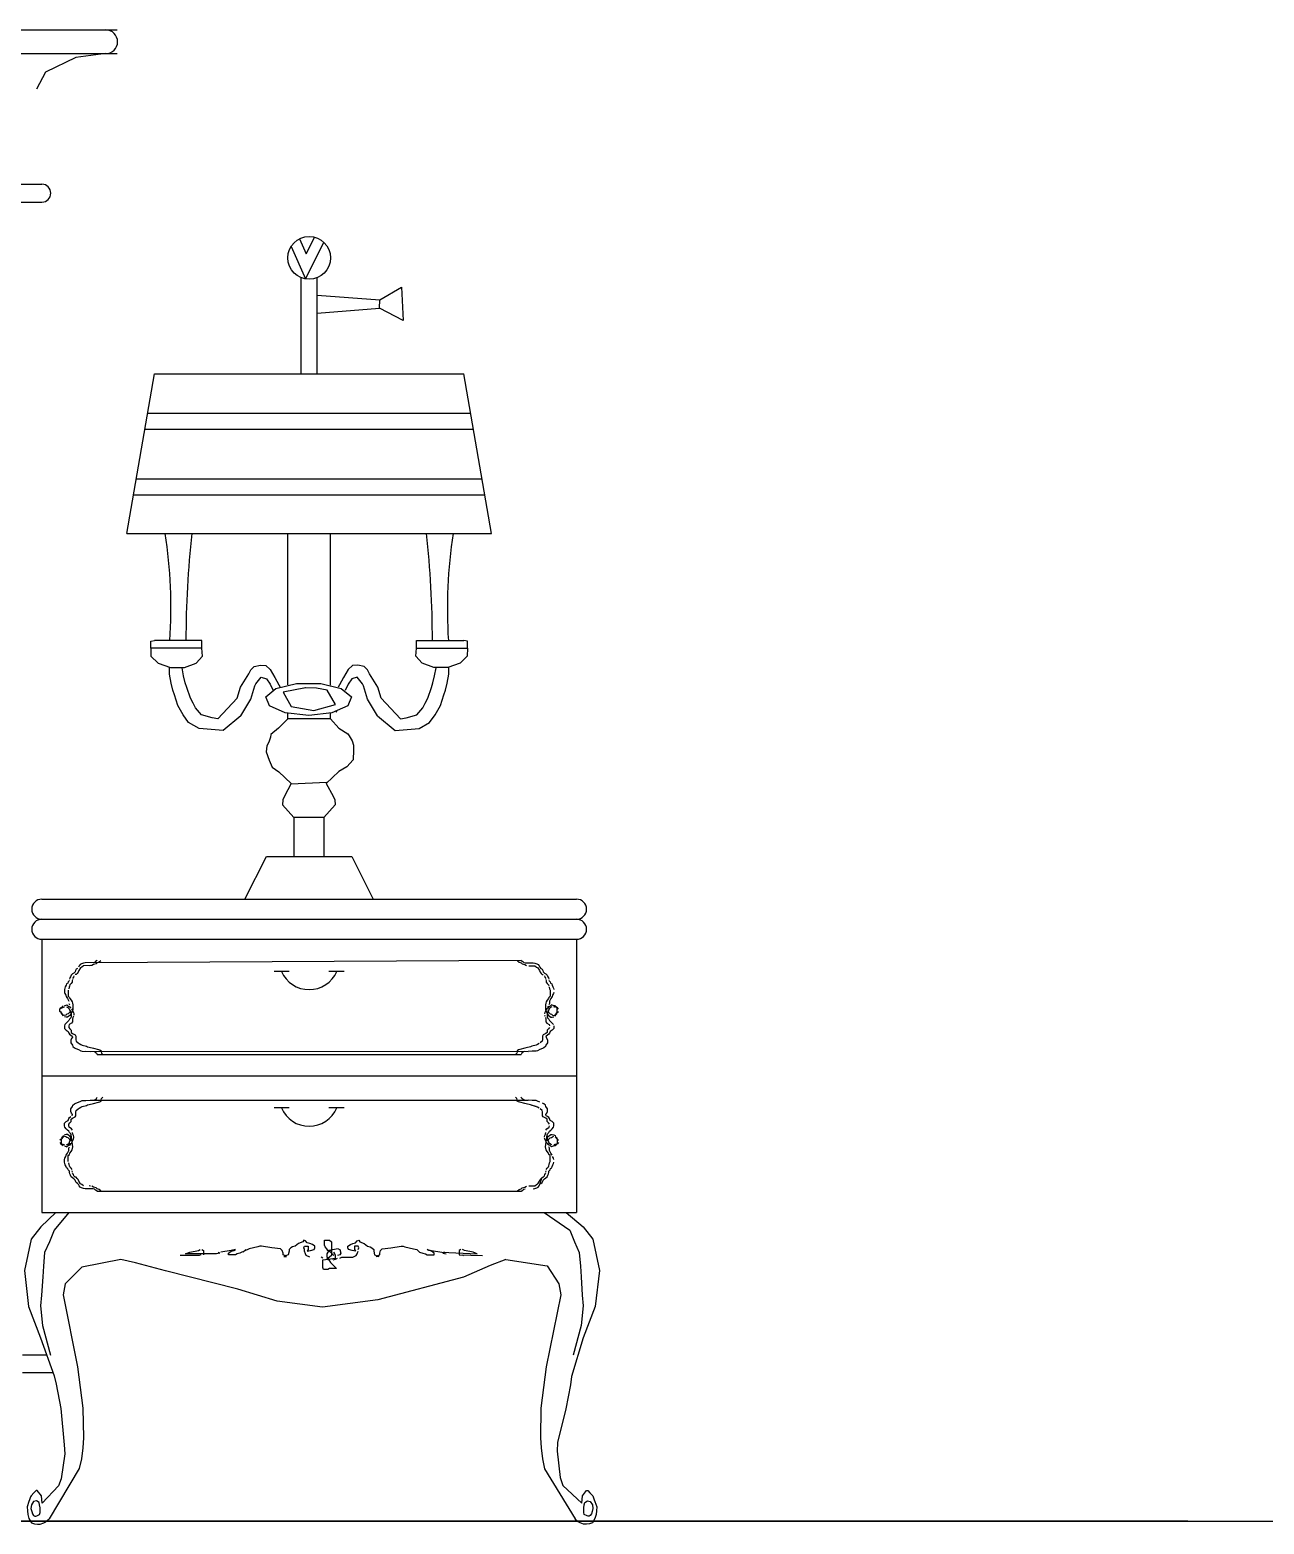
# Model space of a CAD drawing. Header units: inches. Extents: x 4.1 to 46.6, y 13.1 to 37.9.
# Drawn here: x 22.027 to 23.066, y 33.066 to 34.324 of the extents above; entities that cross this region are included whole.
import ezdxf

# ---------------------------------------------------------------- set-up
doc = ezdxf.new("R2010")
doc.units = ezdxf.units.IN
doc.header["$MEASUREMENT"] = 0
for name, color, linetype in [('02', 2, 'Continuous'), ('1', 1, 'Continuous'), ('4', 4, 'Continuous')]:
    doc.layers.add(name, color=color, linetype=linetype)

msp = doc.modelspace()

# ---------------------------------------------------------------- linework, layer by layer
at = {"layer": '02'}
for p, q in [((19.7847, 34.179), (22.0373, 34.179)), ((22.2541, 34.1481), (22.2596, 34.1354)), ((22.2596, 34.1354), (22.2666, 34.1491)), ((22.247, 34.1417), (22.2591, 34.1143)), ((22.2591, 34.1143), (22.2746, 34.145)), ((22.3214, 34.0898), (22.3217, 34.0967)), ((22.1264, 34.0012), (22.398, 34.0012)), ((22.124, 33.9877), (22.4004, 33.9877)), ((22.1168, 33.9461), (22.4076, 33.9461)), ((22.1144, 33.9326), (22.41, 33.9326)), ((22.129, 33.8092), (22.132, 33.8098)), ((22.129, 33.8035), (22.129, 33.8092)), ((22.1719, 33.81), (22.1684, 33.8098)), ((22.1719, 33.8035), (22.1719, 33.81)), ((22.3525, 33.81), (22.356, 33.8098)), ((22.3525, 33.8035), (22.3525, 33.81)), ((22.3954, 33.8092), (22.3924, 33.8098)), ((22.3954, 33.8035), (22.3954, 33.8092)), ((22.1719, 33.8035), (22.129, 33.8035)), ((22.3525, 33.8035), (22.3954, 33.8035)), ((22.2442, 33.7438), (22.2442, 33.7485)), ((22.2802, 33.7438), (22.2802, 33.7487)), ((22.2853, 33.75), (22.285, 33.7492)), ((22.2802, 33.7438), (22.2442, 33.7438)), ((22.2768, 33.6903), (22.2472, 33.689)), ((22.2745, 33.6607), (22.2493, 33.6607)), ((22.0372, 33.5751), (22.4872, 33.5751)), ((22.0652, 33.531), (22.0641, 33.5299)), ((22.0655, 33.532), (22.0652, 33.531)), ((22.0662, 33.5331), (22.0655, 33.532)), ((22.0673, 33.5338), (22.0662, 33.5331)), ((22.0677, 33.5306), (22.0669, 33.5296)), ((22.0684, 33.532), (22.0677, 33.5306)), ((22.0687, 33.5359), (22.068, 33.5349)), ((22.0698, 33.5342), (22.0684, 33.532)), ((22.0694, 33.537), (22.0687, 33.5359)), ((22.0705, 33.5377), (22.0694, 33.537)), ((22.0708, 33.5349), (22.0698, 33.5342)), ((22.0723, 33.5381), (22.0705, 33.5377)), ((22.0723, 33.5359), (22.0708, 33.5349)), ((22.0737, 33.5384), (22.0723, 33.5381)), ((22.0793, 33.5363), (22.0723, 33.5359)), ((22.4407, 33.5403), (22.0737, 33.5384)), ((22.0783, 33.5363), (22.0772, 33.5359)), ((22.0808, 33.537), (22.0793, 33.5363)), ((22.0815, 33.5388), (22.0804, 33.5384)), ((22.0829, 33.5377), (22.0808, 33.537)), ((22.0825, 33.5395), (22.0815, 33.5388)), ((22.0837, 33.5403), (22.0825, 33.5395)), ((22.0839, 33.5384), (22.0829, 33.5377)), ((22.0854, 33.5391), (22.0839, 33.5384)), ((22.0868, 33.5402), (22.0854, 33.5391)), ((22.2455, 33.5313), (22.2327, 33.5313)), ((22.2917, 33.5313), (22.2789, 33.5313)), ((22.4376, 33.5402), (22.439, 33.5391)), ((22.439, 33.5391), (22.4405, 33.5384)), ((22.4405, 33.5384), (22.4415, 33.5377)), ((22.4407, 33.5403), (22.4419, 33.5395)), ((22.4415, 33.5377), (22.4436, 33.537)), ((22.4419, 33.5395), (22.4429, 33.5388)), ((22.4429, 33.5388), (22.444, 33.5384)), ((22.4436, 33.537), (22.4451, 33.5363)), ((22.444, 33.5384), (22.4507, 33.5384)), ((22.4472, 33.5359), (22.4521, 33.5359)), ((22.4507, 33.5384), (22.4521, 33.5381)), ((22.4521, 33.5381), (22.4539, 33.5377)), ((22.4521, 33.5359), (22.4536, 33.5349)), ((22.4536, 33.5349), (22.4546, 33.5342)), ((22.4539, 33.5377), (22.455, 33.537)), ((22.4546, 33.5342), (22.456, 33.532)), ((22.455, 33.537), (22.4557, 33.5359)), ((22.4557, 33.5359), (22.4564, 33.5349)), ((22.456, 33.532), (22.4567, 33.5306)), ((22.4564, 33.5349), (22.4571, 33.5338)), ((22.4567, 33.5306), (22.4575, 33.5296)), ((22.4571, 33.5338), (22.4582, 33.5331)), ((22.4582, 33.5331), (22.4589, 33.532)), ((22.4589, 33.532), (22.4592, 33.531)), ((22.4592, 33.531), (22.4603, 33.5299)), ((22.057, 33.5182), (22.0567, 33.5172)), ((22.0577, 33.5197), (22.057, 33.5182)), ((22.0581, 33.5207), (22.0577, 33.5197)), ((22.0592, 33.5214), (22.0581, 33.5207)), ((22.0595, 33.5225), (22.0592, 33.5214)), ((22.0606, 33.5235), (22.0595, 33.5225)), ((22.0602, 33.5179), (22.0599, 33.5165)), ((22.0606, 33.5189), (22.0602, 33.5179)), ((22.0609, 33.5257), (22.0606, 33.5246)), ((22.0609, 33.52), (22.0606, 33.5189)), ((22.0613, 33.5267), (22.0609, 33.5257)), ((22.062, 33.5211), (22.0609, 33.52)), ((22.062, 33.5281), (22.0613, 33.5267)), ((22.063, 33.5292), (22.062, 33.5281)), ((22.0627, 33.5221), (22.062, 33.5211)), ((22.063, 33.5243), (22.0627, 33.5232)), ((22.0627, 33.5232), (22.0627, 33.5221)), ((22.0641, 33.5299), (22.063, 33.5292)), ((22.0638, 33.5264), (22.063, 33.5253)), ((22.0641, 33.5274), (22.0638, 33.5264)), ((22.0662, 33.5285), (22.0652, 33.5285)), ((22.0669, 33.5296), (22.0662, 33.5285)), ((22.4575, 33.5296), (22.4582, 33.5285)), ((22.4582, 33.5285), (22.4592, 33.5285)), ((22.4603, 33.5299), (22.4614, 33.5292)), ((22.4603, 33.5274), (22.4606, 33.5264)), ((22.4606, 33.5264), (22.4614, 33.5253)), ((22.4614, 33.5292), (22.4624, 33.5281)), ((22.4614, 33.5243), (22.4617, 33.5232)), ((22.4617, 33.5232), (22.4617, 33.5221)), ((22.4617, 33.5221), (22.4624, 33.5211)), ((22.4624, 33.5281), (22.4631, 33.5267)), ((22.4624, 33.5211), (22.4635, 33.52)), ((22.4631, 33.5267), (22.4635, 33.5257)), ((22.4635, 33.5257), (22.4638, 33.5246)), ((22.4635, 33.52), (22.4638, 33.5189)), ((22.4638, 33.5235), (22.4649, 33.5225)), ((22.4642, 33.5179), (22.4645, 33.5165)), ((22.4649, 33.5225), (22.4652, 33.5214)), ((22.4652, 33.5214), (22.4663, 33.5207)), ((22.4663, 33.5207), (22.4667, 33.5197)), ((22.4667, 33.5197), (22.4674, 33.5182)), ((22.4674, 33.5182), (22.4677, 33.5172)), ((22.0567, 33.5172), (22.0563, 33.5161)), ((22.0563, 33.5161), (22.0563, 33.5136)), ((22.0563, 33.5136), (22.0567, 33.5126)), ((22.0567, 33.5126), (22.0574, 33.5112)), ((22.0574, 33.5112), (22.0577, 33.5101)), ((22.0577, 33.5101), (22.0588, 33.5083)), ((22.0588, 33.5083), (22.0595, 33.5073)), ((22.0595, 33.5154), (22.0595, 33.5105)), ((22.0595, 33.5105), (22.0606, 33.5094)), ((22.0595, 33.5073), (22.0599, 33.5062)), ((22.0606, 33.5094), (22.0609, 33.5083)), ((22.0609, 33.5083), (22.062, 33.5069)), ((22.062, 33.5069), (22.0627, 33.5055)), ((22.0627, 33.5055), (22.063, 33.5044)), ((22.4617, 33.5055), (22.4614, 33.5044)), ((22.4624, 33.5069), (22.4617, 33.5055)), ((22.4635, 33.5083), (22.4624, 33.5069)), ((22.4638, 33.5094), (22.4635, 33.5083)), ((22.4649, 33.5105), (22.4638, 33.5094)), ((22.4645, 33.5165), (22.4649, 33.5154)), ((22.4649, 33.5073), (22.4645, 33.5062)), ((22.4645, 33.5062), (22.4645, 33.5041)), ((22.4649, 33.5154), (22.4649, 33.5105)), ((22.4656, 33.5083), (22.4649, 33.5073)), ((22.4667, 33.5101), (22.4656, 33.5083)), ((22.467, 33.5112), (22.4667, 33.5101)), ((22.4677, 33.5126), (22.467, 33.5112)), ((22.4677, 33.5172), (22.4681, 33.5161)), ((22.4681, 33.5136), (22.4677, 33.5126)), ((22.0524, 33.4995), (22.0531, 33.5005)), ((22.0524, 33.4974), (22.0524, 33.4995)), ((22.0535, 33.4967), (22.0524, 33.4974)), ((22.0531, 33.5005), (22.0545, 33.5013)), ((22.0535, 33.4998), (22.0538, 33.5009)), ((22.0538, 33.4963), (22.0535, 33.4974)), ((22.0538, 33.4956), (22.0535, 33.4967)), ((22.0538, 33.5009), (22.0549, 33.5009)), ((22.0553, 33.4945), (22.0538, 33.4963)), ((22.0549, 33.4945), (22.0538, 33.4956)), ((22.0545, 33.5013), (22.0553, 33.5023)), ((22.0549, 33.5009), (22.0563, 33.5013)), ((22.0553, 33.4935), (22.0549, 33.4945)), ((22.0563, 33.4942), (22.0553, 33.4945)), ((22.0563, 33.5023), (22.0584, 33.503)), ((22.0574, 33.4945), (22.0563, 33.4942)), ((22.0577, 33.4928), (22.0563, 33.4931)), ((22.0584, 33.4952), (22.0574, 33.4945)), ((22.0588, 33.4928), (22.0577, 33.4928)), ((22.0581, 33.5013), (22.0592, 33.5009)), ((22.0584, 33.503), (22.0595, 33.502)), ((22.0595, 33.4956), (22.0584, 33.4952)), ((22.0599, 33.4935), (22.0588, 33.4928)), ((22.0592, 33.5009), (22.0602, 33.4998)), ((22.0595, 33.502), (22.0606, 33.5013)), ((22.0609, 33.497), (22.0595, 33.4956)), ((22.0599, 33.5041), (22.0606, 33.503)), ((22.0609, 33.4942), (22.0599, 33.4935)), ((22.0602, 33.4998), (22.0609, 33.4984)), ((22.0606, 33.5016), (22.0616, 33.5009)), ((22.0606, 33.5013), (22.0613, 33.5002)), ((22.0616, 33.4984), (22.0609, 33.497)), ((22.0609, 33.4984), (22.0613, 33.497)), ((22.0616, 33.4952), (22.0609, 33.4942)), ((22.0613, 33.497), (22.062, 33.4952)), ((22.0623, 33.4967), (22.0616, 33.4952)), ((22.062, 33.4931), (22.0616, 33.4921)), ((22.062, 33.4952), (22.062, 33.4931)), ((22.0623, 33.4998), (22.0627, 33.4988)), ((22.063, 33.4977), (22.0623, 33.4967)), ((22.0627, 33.4988), (22.0634, 33.4977)), ((22.063, 33.5044), (22.0634, 33.503)), ((22.0634, 33.4988), (22.063, 33.4977)), ((22.0634, 33.4924), (22.063, 33.491)), ((22.0634, 33.503), (22.0634, 33.4988)), ((22.0634, 33.4977), (22.0638, 33.4967)), ((22.0638, 33.4935), (22.0634, 33.4924)), ((22.0638, 33.4967), (22.0641, 33.4956)), ((22.0641, 33.4956), (22.0641, 33.4945)), ((22.4606, 33.4967), (22.4603, 33.4956)), ((22.4603, 33.4945), (22.4606, 33.4935)), ((22.461, 33.4977), (22.4606, 33.4967)), ((22.4614, 33.5044), (22.461, 33.503)), ((22.461, 33.503), (22.461, 33.4988)), ((22.4617, 33.4988), (22.461, 33.4977)), ((22.461, 33.4988), (22.4614, 33.4977)), ((22.461, 33.4924), (22.4614, 33.491)), ((22.4614, 33.4977), (22.4621, 33.4967)), ((22.4621, 33.4998), (22.4617, 33.4988)), ((22.4631, 33.5002), (22.4621, 33.4998)), ((22.4621, 33.4967), (22.4628, 33.4952)), ((22.4631, 33.497), (22.4624, 33.4952)), ((22.4624, 33.4952), (22.4624, 33.4931)), ((22.4624, 33.4931), (22.4628, 33.4921)), ((22.4638, 33.5016), (22.4628, 33.5009)), ((22.4628, 33.4984), (22.4635, 33.497)), ((22.4628, 33.4952), (22.4635, 33.4942)), ((22.4638, 33.5013), (22.4631, 33.5002)), ((22.4635, 33.4984), (22.4631, 33.497)), ((22.4642, 33.4998), (22.4635, 33.4984)), ((22.4635, 33.497), (22.4649, 33.4956)), ((22.4635, 33.4942), (22.4645, 33.4935)), ((22.4645, 33.5041), (22.4638, 33.503)), ((22.4649, 33.502), (22.4638, 33.5013)), ((22.4652, 33.5009), (22.4642, 33.4998)), ((22.4645, 33.4935), (22.4656, 33.4928)), ((22.466, 33.503), (22.4649, 33.502)), ((22.4649, 33.4956), (22.466, 33.4952)), ((22.4663, 33.5013), (22.4652, 33.5009)), ((22.4656, 33.4928), (22.4667, 33.4928)), ((22.4681, 33.5023), (22.466, 33.503)), ((22.466, 33.4952), (22.467, 33.4945)), ((22.4667, 33.4928), (22.4681, 33.4931)), ((22.467, 33.4945), (22.4681, 33.4942)), ((22.4691, 33.5023), (22.4681, 33.5023)), ((22.4695, 33.5009), (22.4681, 33.5013)), ((22.4681, 33.4942), (22.4691, 33.4945)), ((22.4699, 33.5013), (22.4691, 33.5023)), ((22.4691, 33.4945), (22.4706, 33.4963)), ((22.4691, 33.4935), (22.4695, 33.4945)), ((22.4695, 33.4945), (22.4706, 33.4956)), ((22.4713, 33.5005), (22.4699, 33.5013)), ((22.4709, 33.4998), (22.4706, 33.5009)), ((22.4706, 33.4963), (22.4709, 33.4974)), ((22.4706, 33.4956), (22.4709, 33.4967)), ((22.4709, 33.4974), (22.4709, 33.4998)), ((22.4709, 33.4967), (22.472, 33.4974)), ((22.472, 33.4995), (22.4713, 33.5005)), ((22.0567, 33.4864), (22.0563, 33.4853)), ((22.0563, 33.4853), (22.0563, 33.4832)), ((22.0563, 33.4832), (22.0577, 33.4818)), ((22.0577, 33.4878), (22.0567, 33.4864)), ((22.0588, 33.4889), (22.0577, 33.4878)), ((22.0577, 33.4818), (22.0595, 33.4807)), ((22.0599, 33.4899), (22.0588, 33.4889)), ((22.0595, 33.4807), (22.0599, 33.4793)), ((22.0606, 33.491), (22.0599, 33.4899)), ((22.0602, 33.4864), (22.0599, 33.4853)), ((22.0599, 33.4853), (22.0599, 33.4839)), ((22.0599, 33.4839), (22.0609, 33.4829)), ((22.0623, 33.4878), (22.0602, 33.4864)), ((22.0616, 33.4921), (22.0606, 33.491)), ((22.0609, 33.4829), (22.062, 33.4818)), ((22.062, 33.4818), (22.062, 33.4797)), ((22.062, 33.4797), (22.063, 33.479)), ((22.063, 33.4889), (22.0623, 33.4878)), ((22.063, 33.491), (22.063, 33.4889)), ((22.4614, 33.491), (22.4614, 33.4889)), ((22.4614, 33.4889), (22.4621, 33.4878)), ((22.4624, 33.4797), (22.4614, 33.479)), ((22.4621, 33.4878), (22.4642, 33.4864)), ((22.4635, 33.4829), (22.4624, 33.4818)), ((22.4624, 33.4818), (22.4624, 33.4797)), ((22.4628, 33.4921), (22.4638, 33.491)), ((22.4645, 33.4839), (22.4635, 33.4829)), ((22.4638, 33.491), (22.4645, 33.4899)), ((22.4642, 33.4864), (22.4645, 33.4853)), ((22.4645, 33.4899), (22.4656, 33.4889)), ((22.4649, 33.4807), (22.4645, 33.4793)), ((22.4667, 33.4818), (22.4649, 33.4807)), ((22.4656, 33.4889), (22.4667, 33.4878)), ((22.4667, 33.4878), (22.4677, 33.4864)), ((22.4681, 33.4832), (22.4667, 33.4818)), ((22.4681, 33.4853), (22.4681, 33.4832)), ((22.0599, 33.4793), (22.0606, 33.4783)), ((22.0606, 33.4783), (22.0616, 33.4775)), ((22.0616, 33.4775), (22.0627, 33.4768)), ((22.0623, 33.4747), (22.0616, 33.4733)), ((22.0616, 33.4733), (22.0616, 33.4712)), ((22.0616, 33.4712), (22.063, 33.4691)), ((22.063, 33.4758), (22.0623, 33.4747)), ((22.0627, 33.4768), (22.063, 33.4758)), ((22.063, 33.479), (22.0652, 33.4779)), ((22.063, 33.4691), (22.0634, 33.468)), ((22.0634, 33.468), (22.0648, 33.4669)), ((22.0652, 33.4779), (22.0659, 33.4768)), ((22.0659, 33.4768), (22.0659, 33.4737)), ((22.0659, 33.4737), (22.0662, 33.4726)), ((22.0662, 33.4726), (22.0677, 33.4712)), ((22.0677, 33.4712), (22.0687, 33.4705)), ((22.0687, 33.4705), (22.0701, 33.4698)), ((22.0701, 33.4698), (22.0712, 33.4691)), ((22.0712, 33.4691), (22.0747, 33.4683)), ((22.0747, 33.4683), (22.0758, 33.4676)), ((22.0758, 33.4676), (22.0797, 33.4669)), ((22.4486, 33.4676), (22.4447, 33.4669)), ((22.4497, 33.4683), (22.4486, 33.4676)), ((22.4532, 33.4691), (22.4497, 33.4683)), ((22.4543, 33.4698), (22.4532, 33.4691)), ((22.4557, 33.4705), (22.4543, 33.4698)), ((22.4582, 33.4726), (22.4567, 33.4712)), ((22.4585, 33.4737), (22.4582, 33.4726)), ((22.4592, 33.4779), (22.4585, 33.4768)), ((22.4585, 33.4768), (22.4585, 33.4737)), ((22.4614, 33.479), (22.4592, 33.4779)), ((22.461, 33.468), (22.4596, 33.4669)), ((22.4614, 33.4691), (22.461, 33.468)), ((22.4617, 33.4768), (22.4614, 33.4758)), ((22.4614, 33.4758), (22.4621, 33.4747)), ((22.4628, 33.4712), (22.4614, 33.4691)), ((22.4628, 33.4775), (22.4617, 33.4768)), ((22.4621, 33.4747), (22.4628, 33.4733)), ((22.4638, 33.4783), (22.4628, 33.4775)), ((22.4628, 33.4733), (22.4628, 33.4712)), ((22.4645, 33.4793), (22.4638, 33.4783)), ((22.0648, 33.4669), (22.0659, 33.4662)), ((22.0659, 33.4662), (22.068, 33.4655)), ((22.068, 33.4655), (22.0701, 33.4645)), ((22.0701, 33.4645), (22.0712, 33.4641)), ((22.0712, 33.4641), (22.4465, 33.4637)), ((22.0744, 33.4641), (22.0779, 33.4637)), ((22.0797, 33.4669), (22.0808, 33.4666)), ((22.0808, 33.4666), (22.085, 33.4655)), ((22.0818, 33.4634), (22.0832, 33.4623)), ((22.0832, 33.4623), (22.0839, 33.4613)), ((22.0839, 33.4613), (22.4405, 33.4613)), ((22.085, 33.4655), (22.0861, 33.4652)), ((22.0861, 33.4652), (22.0871, 33.4645)), ((22.0871, 33.4645), (22.0871, 33.4634)), ((22.0871, 33.4634), (22.0875, 33.4623)), ((22.0875, 33.4623), (22.0885, 33.4613)), ((22.4369, 33.4623), (22.4359, 33.4613)), ((22.4373, 33.4634), (22.4369, 33.4623)), ((22.4383, 33.4652), (22.4373, 33.4645)), ((22.4373, 33.4645), (22.4373, 33.4634)), ((22.4394, 33.4655), (22.4383, 33.4652)), ((22.4436, 33.4666), (22.4394, 33.4655)), ((22.4412, 33.4623), (22.4405, 33.4613)), ((22.4426, 33.4634), (22.4412, 33.4623)), ((22.4436, 33.4637), (22.4426, 33.4634)), ((22.4447, 33.4669), (22.4436, 33.4666)), ((22.45, 33.4641), (22.4465, 33.4637)), ((22.4532, 33.4641), (22.45, 33.4641)), ((22.4543, 33.4645), (22.4532, 33.4641)), ((22.4564, 33.4655), (22.4543, 33.4645)), ((22.4585, 33.4662), (22.4564, 33.4655)), ((22.4596, 33.4669), (22.4585, 33.4662)), ((22.0616, 33.4154), (22.063, 33.4175)), ((22.063, 33.4175), (22.0634, 33.4186)), ((22.0634, 33.4186), (22.0648, 33.4196)), ((22.0648, 33.4196), (22.0659, 33.4204)), ((22.0659, 33.4204), (22.068, 33.4211)), ((22.068, 33.4211), (22.0701, 33.4221)), ((22.0687, 33.4161), (22.0701, 33.4168)), ((22.0701, 33.4221), (22.0712, 33.4225)), ((22.0701, 33.4168), (22.0712, 33.4175)), ((22.0712, 33.4225), (22.0744, 33.4225)), ((22.0712, 33.4175), (22.0747, 33.4182)), ((22.0744, 33.4225), (22.0779, 33.4228)), ((22.0747, 33.4182), (22.0758, 33.4189)), ((22.0758, 33.4189), (22.0797, 33.4196)), ((22.0779, 33.4228), (22.4465, 33.4228)), ((22.0797, 33.4196), (22.0808, 33.42)), ((22.0808, 33.4228), (22.0818, 33.4232)), ((22.0808, 33.42), (22.085, 33.4211)), ((22.0818, 33.4232), (22.0832, 33.4242)), ((22.0832, 33.4242), (22.0839, 33.4253)), ((22.085, 33.4211), (22.0861, 33.4214)), ((22.0861, 33.4214), (22.0871, 33.4221)), ((22.0871, 33.4232), (22.0875, 33.4242)), ((22.0871, 33.4221), (22.0871, 33.4232)), ((22.0875, 33.4242), (22.0885, 33.4253)), ((22.4369, 33.4242), (22.4359, 33.4253)), ((22.4373, 33.4232), (22.4369, 33.4242)), ((22.4373, 33.4221), (22.4373, 33.4232)), ((22.4383, 33.4214), (22.4373, 33.4221)), ((22.4394, 33.4211), (22.4383, 33.4214)), ((22.4436, 33.42), (22.4394, 33.4211)), ((22.4412, 33.4242), (22.4405, 33.4253)), ((22.4426, 33.4232), (22.4412, 33.4242)), ((22.4436, 33.4228), (22.4426, 33.4232)), ((22.4447, 33.4196), (22.4436, 33.42)), ((22.4486, 33.4189), (22.4447, 33.4196)), ((22.45, 33.4225), (22.4465, 33.4228)), ((22.4543, 33.4168), (22.4486, 33.4189)), ((22.4532, 33.4175), (22.4497, 33.4182)), ((22.4532, 33.4225), (22.45, 33.4225)), ((22.4543, 33.4221), (22.4532, 33.4225)), ((22.4564, 33.4211), (22.4543, 33.4221)), ((22.4557, 33.4161), (22.4543, 33.4168)), ((22.4596, 33.4196), (22.4585, 33.4204)), ((22.461, 33.4186), (22.4596, 33.4196)), ((22.4614, 33.4175), (22.461, 33.4186)), ((22.4628, 33.4154), (22.4614, 33.4175)), ((22.0563, 33.4034), (22.0577, 33.4048)), ((22.0577, 33.4048), (22.0595, 33.4058)), ((22.0595, 33.4058), (22.0599, 33.4073)), ((22.0599, 33.4073), (22.0606, 33.4083)), ((22.0606, 33.4083), (22.0616, 33.409)), ((22.0609, 33.4037), (22.062, 33.4048)), ((22.0616, 33.4133), (22.0616, 33.4154)), ((22.0623, 33.4119), (22.0616, 33.4133)), ((22.062, 33.4069), (22.063, 33.4076)), ((22.062, 33.4048), (22.062, 33.4069)), ((22.063, 33.4108), (22.0623, 33.4119)), ((22.0627, 33.4097), (22.063, 33.4108)), ((22.063, 33.4076), (22.0652, 33.4087)), ((22.0652, 33.4087), (22.0659, 33.4097)), ((22.0659, 33.4129), (22.0662, 33.414)), ((22.0659, 33.4097), (22.0659, 33.4129)), ((22.0662, 33.414), (22.0677, 33.4154)), ((22.0677, 33.4154), (22.0687, 33.4161)), ((22.2455, 33.4163), (22.2327, 33.4163)), ((22.2917, 33.4163), (22.2789, 33.4163)), ((22.4582, 33.414), (22.4567, 33.4154)), ((22.4585, 33.4129), (22.4582, 33.414)), ((22.4585, 33.4097), (22.4585, 33.4129)), ((22.4592, 33.4087), (22.4585, 33.4097)), ((22.4614, 33.4076), (22.4592, 33.4087)), ((22.4614, 33.4108), (22.4621, 33.4119)), ((22.4617, 33.4097), (22.4614, 33.4108)), ((22.4624, 33.4069), (22.4614, 33.4076)), ((22.4628, 33.409), (22.4617, 33.4097)), ((22.4621, 33.4119), (22.4628, 33.4133)), ((22.4624, 33.4048), (22.4624, 33.4069)), ((22.4635, 33.4037), (22.4624, 33.4048)), ((22.4628, 33.4133), (22.4628, 33.4154)), ((22.4638, 33.4083), (22.4628, 33.409)), ((22.4645, 33.4073), (22.4638, 33.4083)), ((22.4649, 33.4058), (22.4645, 33.4073)), ((22.4667, 33.4048), (22.4649, 33.4058)), ((22.4681, 33.4034), (22.4667, 33.4048)), ((22.0549, 33.392), (22.0538, 33.391)), ((22.0553, 33.392), (22.0538, 33.3903)), ((22.0553, 33.3931), (22.0549, 33.392)), ((22.0563, 33.3924), (22.0553, 33.392)), ((22.0563, 33.4012), (22.0563, 33.4034)), ((22.0567, 33.4002), (22.0563, 33.4012)), ((22.0577, 33.3938), (22.0563, 33.3935)), ((22.0574, 33.392), (22.0563, 33.3924)), ((22.0577, 33.3988), (22.0567, 33.4002)), ((22.0584, 33.3913), (22.0574, 33.392)), ((22.0588, 33.3977), (22.0577, 33.3988)), ((22.0588, 33.3938), (22.0577, 33.3938)), ((22.0599, 33.3966), (22.0588, 33.3977)), ((22.0599, 33.3931), (22.0588, 33.3938)), ((22.0599, 33.4027), (22.0609, 33.4037)), ((22.0599, 33.4012), (22.0599, 33.4027)), ((22.0602, 33.4002), (22.0599, 33.4012)), ((22.0606, 33.3956), (22.0599, 33.3966)), ((22.0609, 33.3924), (22.0599, 33.3931)), ((22.0623, 33.3988), (22.0602, 33.4002)), ((22.0616, 33.3945), (22.0606, 33.3956)), ((22.0616, 33.3913), (22.0609, 33.3924)), ((22.062, 33.3935), (22.0616, 33.3945)), ((22.0634, 33.3836), (22.062, 33.3935)), ((22.063, 33.3977), (22.0623, 33.3988)), ((22.0634, 33.3942), (22.063, 33.3956)), ((22.0638, 33.3931), (22.0634, 33.3942)), ((22.0641, 33.392), (22.0638, 33.3931)), ((22.0641, 33.391), (22.0641, 33.392)), ((22.4603, 33.392), (22.4606, 33.3931)), ((22.4606, 33.3931), (22.461, 33.3942)), ((22.461, 33.3942), (22.4614, 33.3956)), ((22.461, 33.3836), (22.4624, 33.3935)), ((22.4614, 33.3977), (22.4621, 33.3988)), ((22.4621, 33.3988), (22.4642, 33.4002)), ((22.4624, 33.3935), (22.4628, 33.3945)), ((22.4628, 33.3945), (22.4638, 33.3956)), ((22.4628, 33.3913), (22.4635, 33.3924)), ((22.4645, 33.4027), (22.4635, 33.4037)), ((22.4635, 33.3924), (22.4645, 33.3931)), ((22.4638, 33.3956), (22.4645, 33.3966)), ((22.4642, 33.4002), (22.4645, 33.4012)), ((22.4645, 33.3966), (22.4656, 33.3977)), ((22.4645, 33.3931), (22.4656, 33.3938)), ((22.4656, 33.3977), (22.4667, 33.3988)), ((22.4656, 33.3938), (22.4667, 33.3938)), ((22.466, 33.3913), (22.467, 33.392)), ((22.4667, 33.3988), (22.4677, 33.4002)), ((22.4667, 33.3938), (22.4681, 33.3935)), ((22.467, 33.392), (22.4681, 33.3924)), ((22.4677, 33.4002), (22.4681, 33.4012)), ((22.4681, 33.4012), (22.4681, 33.4034)), ((22.4681, 33.3935), (22.4691, 33.3931)), ((22.4691, 33.3931), (22.4695, 33.392)), ((22.4691, 33.392), (22.4706, 33.3903)), ((22.4695, 33.392), (22.4706, 33.391)), ((22.0535, 33.3899), (22.0524, 33.3892)), ((22.0524, 33.3871), (22.0531, 33.386)), ((22.0531, 33.386), (22.0545, 33.3853)), ((22.0538, 33.3903), (22.0535, 33.3892)), ((22.0535, 33.3892), (22.0535, 33.3867)), ((22.0535, 33.3867), (22.0538, 33.3857)), ((22.0538, 33.3857), (22.0549, 33.3857)), ((22.0545, 33.3853), (22.0553, 33.3843)), ((22.0549, 33.3857), (22.0563, 33.3853)), ((22.0563, 33.3843), (22.0584, 33.3836)), ((22.0581, 33.3853), (22.0592, 33.3857)), ((22.0595, 33.391), (22.0584, 33.3913)), ((22.0584, 33.3836), (22.0595, 33.3846)), ((22.0588, 33.3782), (22.0595, 33.3793)), ((22.0592, 33.3857), (22.0602, 33.3867)), ((22.0609, 33.3896), (22.0595, 33.391)), ((22.0595, 33.3846), (22.0606, 33.3853)), ((22.0595, 33.3793), (22.0599, 33.3804)), ((22.0599, 33.3825), (22.0606, 33.3836)), ((22.0599, 33.3804), (22.0599, 33.3825)), ((22.0602, 33.3867), (22.0609, 33.3882)), ((22.0606, 33.3853), (22.0613, 33.3864)), ((22.0606, 33.385), (22.0616, 33.3857)), ((22.0616, 33.3882), (22.0609, 33.3896)), ((22.0609, 33.3882), (22.0613, 33.3896)), ((22.0609, 33.3782), (22.062, 33.3797)), ((22.0613, 33.3896), (22.062, 33.3913)), ((22.0613, 33.3864), (22.0623, 33.3867)), ((22.0623, 33.3899), (22.0616, 33.3913)), ((22.062, 33.3797), (22.0627, 33.3811)), ((22.063, 33.3889), (22.0623, 33.3899)), ((22.0623, 33.3867), (22.0627, 33.3878)), ((22.0627, 33.3878), (22.0634, 33.3889)), ((22.0627, 33.3811), (22.063, 33.3821)), ((22.063, 33.3821), (22.0634, 33.3836)), ((22.0634, 33.3889), (22.0638, 33.3899)), ((22.0638, 33.3899), (22.0641, 33.391)), ((22.4606, 33.3899), (22.4603, 33.391)), ((22.461, 33.3889), (22.4606, 33.3899)), ((22.4617, 33.3878), (22.461, 33.3889)), ((22.4614, 33.3821), (22.461, 33.3836)), ((22.4614, 33.3889), (22.4621, 33.3899)), ((22.4617, 33.3811), (22.4614, 33.3821)), ((22.4621, 33.3867), (22.4617, 33.3878)), ((22.4624, 33.3797), (22.4617, 33.3811)), ((22.4621, 33.3899), (22.4628, 33.3913)), ((22.4631, 33.3864), (22.4621, 33.3867)), ((22.4631, 33.3896), (22.4624, 33.3913)), ((22.4635, 33.3782), (22.4624, 33.3797)), ((22.4628, 33.3882), (22.4635, 33.3896)), ((22.4638, 33.385), (22.4628, 33.3857)), ((22.4635, 33.3882), (22.4631, 33.3896)), ((22.4638, 33.3853), (22.4631, 33.3864)), ((22.4635, 33.3896), (22.4649, 33.391)), ((22.4642, 33.3867), (22.4635, 33.3882)), ((22.4649, 33.3846), (22.4638, 33.3853)), ((22.4645, 33.3825), (22.4638, 33.3836)), ((22.4652, 33.3857), (22.4642, 33.3867)), ((22.4645, 33.3804), (22.4645, 33.3825)), ((22.4649, 33.3793), (22.4645, 33.3804)), ((22.4649, 33.391), (22.466, 33.3913)), ((22.466, 33.3836), (22.4649, 33.3846)), ((22.4656, 33.3782), (22.4649, 33.3793)), ((22.4663, 33.3853), (22.4652, 33.3857)), ((22.4681, 33.3843), (22.466, 33.3836)), ((22.4695, 33.3857), (22.4681, 33.3853)), ((22.4691, 33.3843), (22.4681, 33.3843)), ((22.4699, 33.3853), (22.4691, 33.3843)), ((22.4713, 33.386), (22.4699, 33.3853)), ((22.4706, 33.391), (22.4709, 33.3899)), ((22.4706, 33.3903), (22.4709, 33.3892)), ((22.4709, 33.3867), (22.4706, 33.3857)), ((22.4709, 33.3899), (22.472, 33.3892)), ((22.4709, 33.3892), (22.4709, 33.3867)), ((22.472, 33.3871), (22.4713, 33.386)), ((22.0563, 33.3729), (22.0567, 33.374)), ((22.0563, 33.3705), (22.0563, 33.3729)), ((22.0567, 33.3694), (22.0563, 33.3705)), ((22.0567, 33.374), (22.0574, 33.3754)), ((22.057, 33.3683), (22.0567, 33.3694)), ((22.0577, 33.3669), (22.057, 33.3683)), ((22.0574, 33.3754), (22.0577, 33.3765)), ((22.0577, 33.3765), (22.0588, 33.3782)), ((22.0581, 33.3659), (22.0577, 33.3669)), ((22.0595, 33.3761), (22.0606, 33.3772)), ((22.0595, 33.3712), (22.0595, 33.3761)), ((22.0602, 33.3687), (22.0599, 33.3701)), ((22.0606, 33.3676), (22.0602, 33.3687)), ((22.0606, 33.3772), (22.0609, 33.3782)), ((22.0609, 33.3666), (22.0606, 33.3676)), ((22.062, 33.3655), (22.0609, 33.3666)), ((22.4624, 33.3655), (22.4635, 33.3666)), ((22.4638, 33.3772), (22.4635, 33.3782)), ((22.4635, 33.3666), (22.4638, 33.3676)), ((22.4649, 33.3761), (22.4638, 33.3772)), ((22.4638, 33.3676), (22.4642, 33.3687)), ((22.4642, 33.3687), (22.4645, 33.3701)), ((22.4645, 33.3701), (22.4649, 33.3712)), ((22.4649, 33.3712), (22.4649, 33.3761)), ((22.4667, 33.3765), (22.4656, 33.3782)), ((22.4663, 33.3659), (22.4667, 33.3669)), ((22.4667, 33.3669), (22.4674, 33.3683)), ((22.4677, 33.374), (22.467, 33.3754)), ((22.4674, 33.3683), (22.4677, 33.3694)), ((22.4681, 33.3729), (22.4677, 33.374)), ((22.4677, 33.3694), (22.4681, 33.3705)), ((22.0592, 33.3652), (22.0581, 33.3659)), ((22.0595, 33.3641), (22.0592, 33.3652)), ((22.0606, 33.363), (22.0595, 33.3641)), ((22.0606, 33.362), (22.0606, 33.363)), ((22.0609, 33.3609), (22.0606, 33.362)), ((22.0613, 33.3598), (22.0609, 33.3609)), ((22.062, 33.3584), (22.0613, 33.3598)), ((22.0627, 33.3644), (22.062, 33.3655)), ((22.063, 33.3574), (22.062, 33.3584)), ((22.063, 33.3623), (22.0627, 33.3634)), ((22.0638, 33.3602), (22.063, 33.3613)), ((22.0641, 33.3567), (22.063, 33.3574)), ((22.0641, 33.3591), (22.0638, 33.3602)), ((22.0652, 33.3581), (22.0641, 33.3591)), ((22.0652, 33.3556), (22.0641, 33.3567)), ((22.0662, 33.3581), (22.0652, 33.3581)), ((22.0655, 33.3545), (22.0652, 33.3556)), ((22.0662, 33.3535), (22.0655, 33.3545)), ((22.0669, 33.357), (22.0662, 33.3581)), ((22.0677, 33.356), (22.0669, 33.357)), ((22.0684, 33.3545), (22.0677, 33.356)), ((22.0698, 33.3524), (22.0684, 33.3545)), ((22.4546, 33.3524), (22.456, 33.3545)), ((22.456, 33.3545), (22.4567, 33.356)), ((22.4564, 33.3517), (22.4582, 33.3581)), ((22.4567, 33.356), (22.4575, 33.357)), ((22.4582, 33.3581), (22.4592, 33.3581)), ((22.4582, 33.3535), (22.4589, 33.3545)), ((22.4589, 33.3545), (22.4592, 33.3556)), ((22.4592, 33.3581), (22.4603, 33.3591)), ((22.4592, 33.3556), (22.4603, 33.3567)), ((22.4603, 33.3591), (22.4606, 33.3602)), ((22.4603, 33.3567), (22.4614, 33.3574)), ((22.4606, 33.3602), (22.4614, 33.3613)), ((22.4614, 33.3623), (22.4617, 33.3634)), ((22.4614, 33.3574), (22.4624, 33.3584)), ((22.4617, 33.3644), (22.4624, 33.3655)), ((22.4624, 33.3584), (22.4631, 33.3598)), ((22.4631, 33.3598), (22.4635, 33.3609)), ((22.4635, 33.3609), (22.4638, 33.362)), ((22.4638, 33.363), (22.4649, 33.3641)), ((22.4638, 33.362), (22.4638, 33.363)), ((22.4649, 33.3641), (22.4652, 33.3652)), ((22.4652, 33.3652), (22.4663, 33.3659)), ((22.0673, 33.3528), (22.0662, 33.3535)), ((22.068, 33.3517), (22.0673, 33.3528)), ((22.0687, 33.3506), (22.068, 33.3517)), ((22.0694, 33.3496), (22.0687, 33.3506)), ((22.0705, 33.3489), (22.0694, 33.3496)), ((22.0708, 33.3517), (22.0698, 33.3524)), ((22.0723, 33.3485), (22.0705, 33.3489)), ((22.0723, 33.3506), (22.0708, 33.3517)), ((22.0737, 33.3482), (22.0723, 33.3485)), ((22.0804, 33.3482), (22.0737, 33.3482)), ((22.0783, 33.3503), (22.0772, 33.3506)), ((22.0808, 33.3496), (22.0793, 33.3503)), ((22.0815, 33.3478), (22.0804, 33.3482)), ((22.0829, 33.3489), (22.0808, 33.3496)), ((22.0825, 33.3471), (22.0815, 33.3478)), ((22.0837, 33.3463), (22.0825, 33.3471)), ((22.0839, 33.3482), (22.0829, 33.3489)), ((22.0837, 33.3463), (22.4407, 33.3463)), ((22.0854, 33.3475), (22.0839, 33.3482)), ((22.0868, 33.3464), (22.0854, 33.3475)), ((22.4376, 33.3464), (22.439, 33.3475)), ((22.439, 33.3475), (22.4405, 33.3482)), ((22.4405, 33.3482), (22.4415, 33.3489)), ((22.4407, 33.3463), (22.4419, 33.3471)), ((22.4415, 33.3489), (22.4436, 33.3496)), ((22.4419, 33.3471), (22.4429, 33.3478)), ((22.4429, 33.3478), (22.444, 33.3482)), ((22.4436, 33.3496), (22.4451, 33.3503)), ((22.4472, 33.3506), (22.4521, 33.3506)), ((22.4507, 33.3482), (22.4521, 33.3485)), ((22.4521, 33.3506), (22.4536, 33.3517)), ((22.4521, 33.3485), (22.4539, 33.3489)), ((22.4536, 33.3517), (22.4546, 33.3524)), ((22.4539, 33.3489), (22.455, 33.3496)), ((22.455, 33.3496), (22.4557, 33.3506)), ((22.4557, 33.3506), (22.4564, 33.3517)), ((22.4571, 33.3528), (22.4582, 33.3535)), ((22.2569, 33.3035), (22.2533, 33.3021)), ((22.2576, 33.305), (22.2569, 33.3035)), ((22.2591, 33.3043), (22.2576, 33.305)), ((22.2605, 33.3028), (22.2591, 33.3043)), ((22.2751, 33.305), (22.2794, 33.305)), ((22.2751, 33.3006), (22.2751, 33.305)), ((22.2794, 33.305), (22.2809, 33.3035)), ((22.2809, 33.3035), (22.2809, 33.2919)), ((22.3012, 33.3028), (22.3027, 33.3043)), ((22.3027, 33.3043), (22.3041, 33.305)), ((22.3041, 33.305), (22.3049, 33.3035)), ((22.3049, 33.3035), (22.3085, 33.3021)), ((22.1697, 33.2919), (22.1537, 33.2919)), ((22.1581, 33.2934), (22.1595, 33.2941)), ((22.1842, 33.2934), (22.1581, 33.2934)), ((22.1595, 33.2941), (22.1617, 33.2948)), ((22.1617, 33.2948), (22.169, 33.2963)), ((22.169, 33.2963), (22.1704, 33.297)), ((22.1711, 33.2927), (22.1697, 33.2919)), ((22.1719, 33.297), (22.1733, 33.2963)), ((22.1733, 33.2963), (22.1733, 33.2927)), ((22.1871, 33.2941), (22.1842, 33.2934)), ((22.1857, 33.2948), (22.1871, 33.2941)), ((22.1966, 33.2963), (22.1879, 33.2948)), ((22.1944, 33.2941), (22.1966, 33.2956)), ((22.1944, 33.2927), (22.1944, 33.2941)), ((22.2002, 33.2927), (22.1944, 33.2927)), ((22.2002, 33.297), (22.1966, 33.2963)), ((22.1966, 33.2956), (22.1988, 33.2963)), ((22.1988, 33.2963), (22.2002, 33.297)), ((22.2017, 33.2934), (22.2002, 33.2927)), ((22.2038, 33.2941), (22.2017, 33.2934)), ((22.2118, 33.2977), (22.2038, 33.2941)), ((22.2089, 33.297), (22.2067, 33.2948)), ((22.2191, 33.2992), (22.2118, 33.2977)), ((22.2206, 33.2999), (22.2191, 33.2992)), ((22.222, 33.2999), (22.2206, 33.2999)), ((22.2307, 33.2985), (22.222, 33.2999)), ((22.238, 33.2977), (22.2307, 33.2985)), ((22.2395, 33.2963), (22.238, 33.2977)), ((22.2402, 33.2941), (22.2395, 33.2963)), ((22.2402, 33.2927), (22.2402, 33.2941)), ((22.2416, 33.2919), (22.2402, 33.2927)), ((22.2431, 33.2919), (22.2409, 33.2912)), ((22.2409, 33.2912), (22.2431, 33.2912)), ((22.2431, 33.2912), (22.2416, 33.2919)), ((22.2445, 33.2927), (22.2431, 33.2919)), ((22.2453, 33.2956), (22.2445, 33.2927)), ((22.2467, 33.2985), (22.2453, 33.297)), ((22.2453, 33.297), (22.2453, 33.2956)), ((22.2482, 33.2992), (22.2467, 33.2985)), ((22.2504, 33.2999), (22.2482, 33.2992)), ((22.2533, 33.3021), (22.2504, 33.2999)), ((22.2576, 33.2985), (22.2583, 33.2999)), ((22.2583, 33.297), (22.2576, 33.2985)), ((22.2583, 33.2999), (22.2613, 33.2999)), ((22.2583, 33.2956), (22.2583, 33.297)), ((22.2591, 33.2934), (22.2583, 33.2956)), ((22.2598, 33.2919), (22.2591, 33.2934)), ((22.2627, 33.2905), (22.2598, 33.2919)), ((22.2627, 33.3021), (22.2605, 33.3028)), ((22.2613, 33.297), (22.2605, 33.2956)), ((22.2605, 33.2956), (22.2634, 33.2963)), ((22.2613, 33.2999), (22.2613, 33.297)), ((22.2649, 33.3014), (22.2627, 33.3021)), ((22.2634, 33.2963), (22.2663, 33.297)), ((22.2671, 33.2999), (22.2649, 33.3014)), ((22.2663, 33.297), (22.2671, 33.2985)), ((22.2671, 33.2985), (22.2671, 33.2999)), ((22.2758, 33.2992), (22.2751, 33.3006)), ((22.2772, 33.2977), (22.2758, 33.2992)), ((22.278, 33.2963), (22.2772, 33.2977)), ((22.278, 33.2948), (22.2772, 33.2934)), ((22.2772, 33.2934), (22.2772, 33.2905)), ((22.2801, 33.2948), (22.278, 33.2963)), ((22.2787, 33.2963), (22.278, 33.2948)), ((22.2867, 33.2977), (22.2787, 33.2963)), ((22.2809, 33.2919), (22.2794, 33.2905)), ((22.2816, 33.2956), (22.2801, 33.2963)), ((22.2816, 33.2934), (22.2801, 33.2948)), ((22.2831, 33.2919), (22.2816, 33.2934)), ((22.2838, 33.2934), (22.2831, 33.2948)), ((22.2845, 33.2919), (22.2838, 33.2934)), ((22.2845, 33.2898), (22.2845, 33.2919)), ((22.2881, 33.2927), (22.286, 33.2919)), ((22.2867, 33.2977), (22.2881, 33.297)), ((22.2881, 33.297), (22.2889, 33.2941)), ((22.2889, 33.2941), (22.2881, 33.2927)), ((22.2947, 33.2999), (22.2969, 33.3014)), ((22.2947, 33.2985), (22.2947, 33.2999)), ((22.2954, 33.297), (22.2947, 33.2985)), ((22.2983, 33.2963), (22.2954, 33.297)), ((22.2969, 33.3014), (22.299, 33.3021)), ((22.3012, 33.2956), (22.2983, 33.2963)), ((22.299, 33.3021), (22.3012, 33.3028)), ((22.299, 33.2905), (22.3019, 33.2919)), ((22.3005, 33.2999), (22.3005, 33.297)), ((22.3034, 33.2999), (22.3005, 33.2999)), ((22.3005, 33.297), (22.3012, 33.2956)), ((22.3019, 33.2919), (22.3027, 33.2934)), ((22.3027, 33.2934), (22.3034, 33.2956)), ((22.3041, 33.2985), (22.3034, 33.2999)), ((22.3034, 33.297), (22.3041, 33.2985)), ((22.3085, 33.3021), (22.3114, 33.2999)), ((22.3114, 33.2999), (22.3136, 33.2992)), ((22.3136, 33.2992), (22.315, 33.2985)), ((22.315, 33.2985), (22.3165, 33.297)), ((22.3165, 33.297), (22.3165, 33.2956)), ((22.3165, 33.2956), (22.3172, 33.2927)), ((22.3172, 33.2927), (22.3187, 33.2919)), ((22.3187, 33.2912), (22.3201, 33.2919)), ((22.3187, 33.2919), (22.3208, 33.2912)), ((22.3208, 33.2912), (22.3187, 33.2912)), ((22.3201, 33.2919), (22.3216, 33.2927)), ((22.3216, 33.2941), (22.3223, 33.2963)), ((22.3216, 33.2927), (22.3216, 33.2941)), ((22.3223, 33.2963), (22.3237, 33.2977)), ((22.3237, 33.2977), (22.331, 33.2985)), ((22.331, 33.2985), (22.3397, 33.2999)), ((22.3397, 33.2999), (22.3412, 33.2999)), ((22.3412, 33.2999), (22.3426, 33.2992)), ((22.3426, 33.2992), (22.3499, 33.2977)), ((22.3499, 33.2977), (22.3528, 33.297)), ((22.3528, 33.297), (22.355, 33.2948)), ((22.355, 33.2948), (22.3579, 33.2941)), ((22.3579, 33.2941), (22.3601, 33.2934)), ((22.3601, 33.2934), (22.3615, 33.2927)), ((22.3615, 33.297), (22.3652, 33.2963)), ((22.363, 33.2963), (22.3615, 33.297)), ((22.3615, 33.2927), (22.3674, 33.2927)), ((22.3652, 33.2956), (22.363, 33.2963)), ((22.3652, 33.2963), (22.3739, 33.2948)), ((22.3674, 33.2941), (22.3652, 33.2956)), ((22.3674, 33.2927), (22.3674, 33.2941)), ((22.3739, 33.2948), (22.4037, 33.2934)), ((22.3761, 33.2948), (22.3746, 33.2941)), ((22.3746, 33.2941), (22.3775, 33.2934)), ((22.3899, 33.297), (22.3884, 33.2963)), ((22.3884, 33.2963), (22.3884, 33.2927)), ((22.3884, 33.2927), (22.408, 33.2919)), ((22.3906, 33.2927), (22.3921, 33.2919)), ((22.3928, 33.2963), (22.3913, 33.297)), ((22.4001, 33.2948), (22.3928, 33.2963)), ((22.4022, 33.2941), (22.4001, 33.2948)), ((22.4037, 33.2934), (22.4022, 33.2941)), ((22.2736, 33.2898), (22.2722, 33.2905)), ((22.2736, 33.2883), (22.2845, 33.2898)), ((22.2736, 33.2818), (22.2736, 33.2883)), ((22.2743, 33.2803), (22.2736, 33.2818)), ((22.278, 33.2803), (22.2743, 33.2803)), ((22.2794, 33.2905), (22.2772, 33.289)), ((22.2772, 33.2905), (22.2787, 33.2898)), ((22.2772, 33.289), (22.2787, 33.2883)), ((22.2794, 33.281), (22.278, 33.2803)), ((22.2787, 33.2883), (22.2801, 33.2861)), ((22.2852, 33.281), (22.2794, 33.281)), ((22.2801, 33.2861), (22.2823, 33.2839)), ((22.2823, 33.2883), (22.2845, 33.289)), ((22.2823, 33.2839), (22.2838, 33.2825)), ((22.2838, 33.2825), (22.2852, 33.281)), ((22.2845, 33.289), (22.286, 33.2898)), ((22.2881, 33.2898), (22.2896, 33.2905)), ((22.2896, 33.2905), (22.299, 33.2905)), ((22.021, 33.2084), (22.0417, 33.2084)), ((22.021, 33.1934), (22.0466, 33.1934)), ((23.0016, 33.0683), (18.9772, 33.0683))]:
    msp.add_line(p, q, dxfattribs=at)
for points in [[(22.2591, 33.77), (22.2402, 33.7664), (22.2472, 33.7543), (22.2661, 33.7509), (22.2845, 33.756), (22.2775, 33.7681), (22.2684, 33.7698), (22.2595, 33.77), (22.2584, 33.7698)], [(22.06, 33.3283), (22.0475, 33.3135), (22.0436, 33.3035), (22.0396, 33.2946), (22.0386, 33.2831), (22.0381, 33.2741), (22.0371, 33.2586), (22.0362, 33.2496), (22.0379, 33.2332), (22.0446, 33.2081)]]:
    msp.add_lwpolyline(points, dxfattribs=at)
at = {"layer": '02', "extrusion": (0, 0, -1)}
msp.add_lwpolyline([(-22.46, 33.3283), (-22.4816, 33.3135), (-22.4855, 33.3035), (-22.4895, 33.2946), (-22.4905, 33.2831), (-22.491, 33.2741), (-22.492, 33.2586), (-22.4929, 33.2496), (-22.4912, 33.2332), (-22.4845, 33.2081)], dxfattribs=at)
at = {"layer": '02'}
for centre in [(22.2622, 33.5414), (22.2622, 33.4264)]:
    msp.add_arc(centre, 0.0255, 203.4444, 336.5556, dxfattribs=at)
at = {"layer": '1'}
msp.add_line((4.5079, 33.0683), (24.8041, 33.0683), dxfattribs=at)
at = {"layer": '4'}
for p, q in [((19.731, 34.324), (22.1006, 34.324)), ((19.731, 34.304), (22.1006, 34.304)), ((19.7847, 34.194), (22.0373, 34.194)), ((22.2554, 34.0343), (22.2554, 34.1153)), ((22.2689, 34.0343), (22.2689, 34.1153)), ((22.2689, 34.1007), (22.3217, 34.0967)), ((22.3217, 34.0967), (22.34, 34.1075)), ((22.34, 34.1075), (22.3412, 34.0794)), ((22.2689, 34.0856), (22.3214, 34.0898)), ((22.3412, 34.0794), (22.3214, 34.0898)), ((22.1087, 33.9), (22.1321, 34.0343)), ((22.1321, 34.0343), (22.3923, 34.0343)), ((22.4157, 33.9), (22.3923, 34.0343)), ((22.1087, 33.9), (22.4157, 33.9)), ((22.2442, 33.7725), (22.2442, 33.9)), ((22.2802, 33.7723), (22.2802, 33.9)), ((22.1684, 33.8098), (22.132, 33.8098)), ((22.356, 33.8098), (22.3924, 33.8098)), ((22.2493, 33.6607), (22.2493, 33.628)), ((22.2745, 33.6607), (22.2745, 33.628)), ((22.2082, 33.592), (22.2262, 33.628)), ((22.2262, 33.628), (22.2982, 33.628)), ((22.2982, 33.628), (22.3162, 33.592)), ((22.0372, 33.592), (22.4872, 33.592)), ((22.0372, 33.5583), (22.4872, 33.5583)), ((22.0372, 33.5583), (22.0372, 33.3283)), ((22.4872, 33.5583), (22.4872, 33.3283)), ((22.0372, 33.4433), (22.4872, 33.4433)), ((22.0372, 33.3283), (22.4872, 33.3283))]:
    msp.add_line(p, q, dxfattribs=at)
for points in [[(22.091, 34.304), (22.0658, 34.3007), (22.0404, 34.2885), (22.0329, 34.274)], [(22.129, 33.8035), (22.1291, 33.7966), (22.1352, 33.7907), (22.1455, 33.7872), (22.1572, 33.7872), (22.1671, 33.7907), (22.1725, 33.7966), (22.1719, 33.8035)], [(22.3229, 33.7612), (22.3201, 33.7705), (22.313, 33.7819), (22.3113, 33.7853), (22.3084, 33.7881), (22.3031, 33.7891), (22.2986, 33.7888), (22.2949, 33.7854), (22.2911, 33.7788), (22.2876, 33.7726), (22.2866, 33.7705)], [(22.3196, 33.7465), (22.3346, 33.7341), (22.3548, 33.7357), (22.3636, 33.7408), (22.3683, 33.7473), (22.3704, 33.7511), (22.3727, 33.7552), (22.3756, 33.7642), (22.377, 33.7681), (22.3783, 33.774), (22.3797, 33.7815), (22.3798, 33.7876)], [(22.3229, 33.7612), (22.3391, 33.744), (22.3439, 33.7447), (22.3528, 33.7474), (22.3578, 33.7533), (22.3598, 33.7572), (22.3621, 33.7613), (22.3651, 33.7702), (22.3664, 33.7741), (22.3678, 33.78), (22.369, 33.7869)], [(22.2048, 33.7465), (22.2132, 33.7605), (22.2166, 33.7718), (22.2174, 33.7735), (22.2218, 33.7789), (22.2262, 33.7776), (22.2295, 33.7731), (22.232, 33.7678)], [(22.2802, 33.7438), (22.2873, 33.7361), (22.2948, 33.7314), (22.296, 33.7295), (22.2985, 33.7255), (22.2994, 33.7218), (22.2996, 33.7175), (22.2993, 33.7095), (22.2938, 33.7035), (22.2872, 33.6995), (22.2766, 33.6894), (22.2823, 33.6787), (22.2837, 33.6756), (22.284, 33.6716), (22.2745, 33.6607)], [(22.049, 33.3283), (22.0364, 33.3162), (22.0282, 33.3058), (22.0226, 33.2794), (22.0261, 33.249), (22.0362, 33.2226), (22.0475, 33.1907), (22.0494, 33.1838), (22.0533, 33.1632), (22.0561, 33.1327), (22.0565, 33.1251), (22.0535, 33.1039), (22.0514, 33.0982), (22.0374, 33.0836)], [(22.1037, 33.2888), (22.0708, 33.2822), (22.0568, 33.2682), (22.0552, 33.2589), (22.0674, 33.1984), (22.0718, 33.1634), (22.0723, 33.1385), (22.0717, 33.1302), (22.0705, 33.1207), (22.0687, 33.1127), (22.0434, 33.0702)], [(22.4277, 33.2888), (22.4145, 33.2837), (22.3921, 33.2738), (22.3199, 33.2546), (22.2733, 33.2485), (22.2352, 33.2537), (22.2023, 33.2636), (22.1413, 33.2792), (22.1161, 33.2859), (22.1037, 33.2888)], [(22.0374, 33.0836), (22.0369, 33.0897), (22.0334, 33.0942), (22.0324, 33.0942), (22.0306, 33.0923), (22.0283, 33.0896), (22.0278, 33.0887), (22.027, 33.0864), (22.0264, 33.0849), (22.0248, 33.0804), (22.0251, 33.077), (22.0255, 33.0739), (22.0264, 33.0707), (22.0285, 33.067), (22.031, 33.0661), (22.0336, 33.0659), (22.0359, 33.0659), (22.0389, 33.0668), (22.0405, 33.0677), (22.0421, 33.0691), (22.0434, 33.0702)]]:
    msp.add_lwpolyline(points, dxfattribs=at)
at = {"layer": '4', "extrusion": (0, 0, -1)}
for points in [[(-22.3954, 33.8035), (-22.3953, 33.7966), (-22.3892, 33.7907), (-22.3789, 33.7872), (-22.3672, 33.7872), (-22.3573, 33.7907), (-22.3519, 33.7966), (-22.3525, 33.8035)], [(-22.2048, 33.7465), (-22.1898, 33.7341), (-22.1696, 33.7357), (-22.1608, 33.7408), (-22.1561, 33.7473), (-22.154, 33.7511), (-22.1517, 33.7552), (-22.1488, 33.7642), (-22.1474, 33.7681), (-22.1461, 33.774), (-22.1447, 33.7815), (-22.1446, 33.7876)], [(-22.2015, 33.7612), (-22.1853, 33.744), (-22.1805, 33.7447), (-22.1716, 33.7474), (-22.1666, 33.7533), (-22.1646, 33.7572), (-22.1623, 33.7613), (-22.1593, 33.7702), (-22.158, 33.7741), (-22.1566, 33.78), (-22.1554, 33.7869)], [(-22.2015, 33.7612), (-22.2043, 33.7705), (-22.2114, 33.7819), (-22.2131, 33.7853), (-22.216, 33.7881), (-22.2213, 33.7891), (-22.2258, 33.7888), (-22.2295, 33.7854), (-22.2333, 33.7788), (-22.2368, 33.7726), (-22.2378, 33.7705)], [(-22.3196, 33.7465), (-22.3112, 33.7605), (-22.3078, 33.7718), (-22.307, 33.7735), (-22.3026, 33.7789), (-22.2982, 33.7776), (-22.2949, 33.7731), (-22.2924, 33.7678)], [(-22.2442, 33.7438), (-22.2365, 33.7361), (-22.23, 33.7308), (-22.2296, 33.7284), (-22.2284, 33.7242), (-22.2265, 33.7212), (-22.226, 33.7162), (-22.2285, 33.7091), (-22.231, 33.7032), (-22.2366, 33.6994), (-22.2471, 33.6894), (-22.2414, 33.6787), (-22.24, 33.6756), (-22.2398, 33.6716), (-22.2493, 33.6607)], [(-22.4786, 33.3283), (-22.4927, 33.3162), (-22.5009, 33.3058), (-22.5065, 33.2794), (-22.503, 33.249), (-22.4929, 33.2226), (-22.483, 33.1902), (-22.482, 33.183), (-22.4782, 33.1629), (-22.4711, 33.1345), (-22.4709, 33.1273), (-22.4735, 33.1052), (-22.4757, 33.0984), (-22.4917, 33.0836)], [(-22.4277, 33.2888), (-22.4625, 33.2832), (-22.4723, 33.2682), (-22.4739, 33.2589), (-22.4617, 33.1984), (-22.4573, 33.1634), (-22.4568, 33.1385), (-22.4574, 33.1302), (-22.4586, 33.1207), (-22.4603, 33.1125), (-22.486, 33.0704)], [(-22.4917, 33.0836), (-22.4922, 33.0897), (-22.4957, 33.0942), (-22.4967, 33.0942), (-22.4985, 33.0923), (-22.5008, 33.0896), (-22.5013, 33.0887), (-22.5021, 33.0864), (-22.5027, 33.0849), (-22.5043, 33.0804), (-22.504, 33.077), (-22.5036, 33.0739), (-22.5027, 33.0707), (-22.5006, 33.067), (-22.4981, 33.0661), (-22.4955, 33.0659), (-22.4932, 33.0659), (-22.4902, 33.0668), (-22.4886, 33.0677), (-22.487, 33.0691), (-22.486, 33.0704)]]:
    msp.add_lwpolyline(points, dxfattribs=at)
for points in [[(-22.2618, 33.7468), (-22.2421, 33.7489), (-22.2287, 33.7548), (-22.2258, 33.7624), (-22.2343, 33.7694), (-22.2515, 33.7736), (-22.272, 33.7736), (-22.2892, 33.7694), (-22.2977, 33.7624), (-22.2948, 33.7548), (-22.2814, 33.7489)], [(-22.4964, 33.0855), (-22.4988, 33.0848), (-22.5006, 33.082), (-22.501, 33.079), (-22.5004, 33.0764), (-22.4998, 33.0746), (-22.4987, 33.0732), (-22.4978, 33.0725), (-22.497, 33.0726), (-22.4961, 33.0729), (-22.4937, 33.074), (-22.4933, 33.0755), (-22.4933, 33.0796), (-22.4937, 33.082), (-22.4942, 33.0841)]]:
    msp.add_lwpolyline(points, close=True, dxfattribs=at)
at = {"layer": '4'}
msp.add_lwpolyline([(22.0327, 33.0855), (22.0303, 33.0848), (22.0285, 33.082), (22.0281, 33.079), (22.0287, 33.0764), (22.0293, 33.0746), (22.0303, 33.0732), (22.0313, 33.0725), (22.0321, 33.0726), (22.033, 33.0729), (22.0354, 33.074), (22.0358, 33.0755), (22.0358, 33.0796), (22.0354, 33.082), (22.0349, 33.0841)], close=True, dxfattribs=at)
msp.add_circle((22.2622, 34.132), 0.018, dxfattribs=at)
for centre, radius, start, end in [((22.091, 34.314), 0.01, 270, 90), ((22.0373, 34.1865), 0.0075, 270, 90), ((21.7247, 33.8364), 0.4212, 356.3796, 8.6917), ((23.0137, 33.8089), 0.8552, 173.8856, 179.9432), ((21.5107, 33.8089), 0.8552, 0.0568, 6.1144), ((22.7997, 33.8364), 0.4212, 171.3083, 183.6204), ((22.0372, 33.5836), 0.00844, 90, 270), ((22.4872, 33.5836), 0.00844, 270, 90), ((22.0372, 33.5667), 0.00844, 90, 270), ((22.4872, 33.5667), 0.00844, 270, 90)]:
    msp.add_arc(centre, radius, start, end, dxfattribs=at)

doc.saveas('drawing.dxf')
